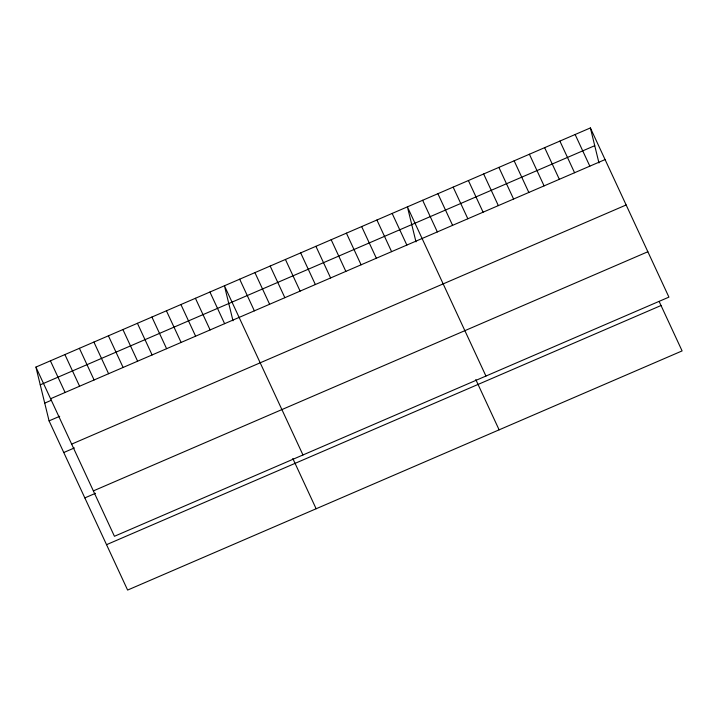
<?xml version="1.0" encoding="UTF-8"?>
<svg xmlns="http://www.w3.org/2000/svg" width="718" height="718" viewBox="0 0 718 718"><rect width="100%" height="100%" fill="white"/><g stroke="black" fill="none" stroke-linecap="round" stroke-linejoin="round"><path stroke-width="1.08" d="M35.9 367.086L590.384 127.93L668.925 297.126L114.44 536.283L35.9 367.086L49.075 420.874L127.616 590.07L682.1 350.914L659.223 301.623M40.244 384.839L594.737 145.682M50.592 398.732L605.077 159.576M44.722 403.121L51.49 400.204M49.075 420.874L59.711 416.287M71.656 444.128L626.15 204.971M63.758 452.519L74.394 447.933M93.367 490.897L647.86 251.74M84.832 497.906L95.467 493.32M106.542 544.675L661.027 305.518M575.136 134.508L589.828 166.154M559.887 141.087L574.58 172.733M544.639 147.657L559.331 179.303M529.39 154.235L544.082 185.881M514.142 160.814L528.834 192.46M498.893 167.393L513.585 199.039M483.645 173.971L498.337 205.617M468.396 180.541L483.088 212.187M453.148 187.12L467.84 218.766M437.899 193.698L452.591 225.344M422.651 200.277L437.343 231.923M485.942 376.053L407.402 206.847L415.982 241.867M475.792 379.571L499.118 429.84M392.154 213.425L406.846 245.071M376.914 220.004L391.597 251.65M361.666 226.583L376.349 258.229M346.417 233.162L361.1 264.807M331.169 239.731L345.852 271.386M315.92 246.31L330.603 277.956M300.671 252.889L315.355 284.534M285.423 259.467L300.106 291.113M270.174 266.046L284.858 297.692M254.926 272.616L269.609 304.261M239.677 279.194L254.36 310.84M302.969 454.97L224.429 285.773L233 320.793M292.809 458.497L316.135 508.757M209.925 292.029L224.617 323.674M195.422 298.284L210.114 329.93M180.918 304.54L195.61 336.186M166.414 310.795L181.107 342.441M151.92 317.051L166.603 348.697M137.416 323.297L152.099 354.952M122.913 329.553L137.605 361.199M108.409 335.809L123.101 367.454M93.905 342.064L108.597 373.71M79.402 348.32L94.094 379.966M64.907 354.575L79.59 386.221M50.404 360.831L65.096 392.477M590.384 127.93L598.965 162.95"/></g></svg>
